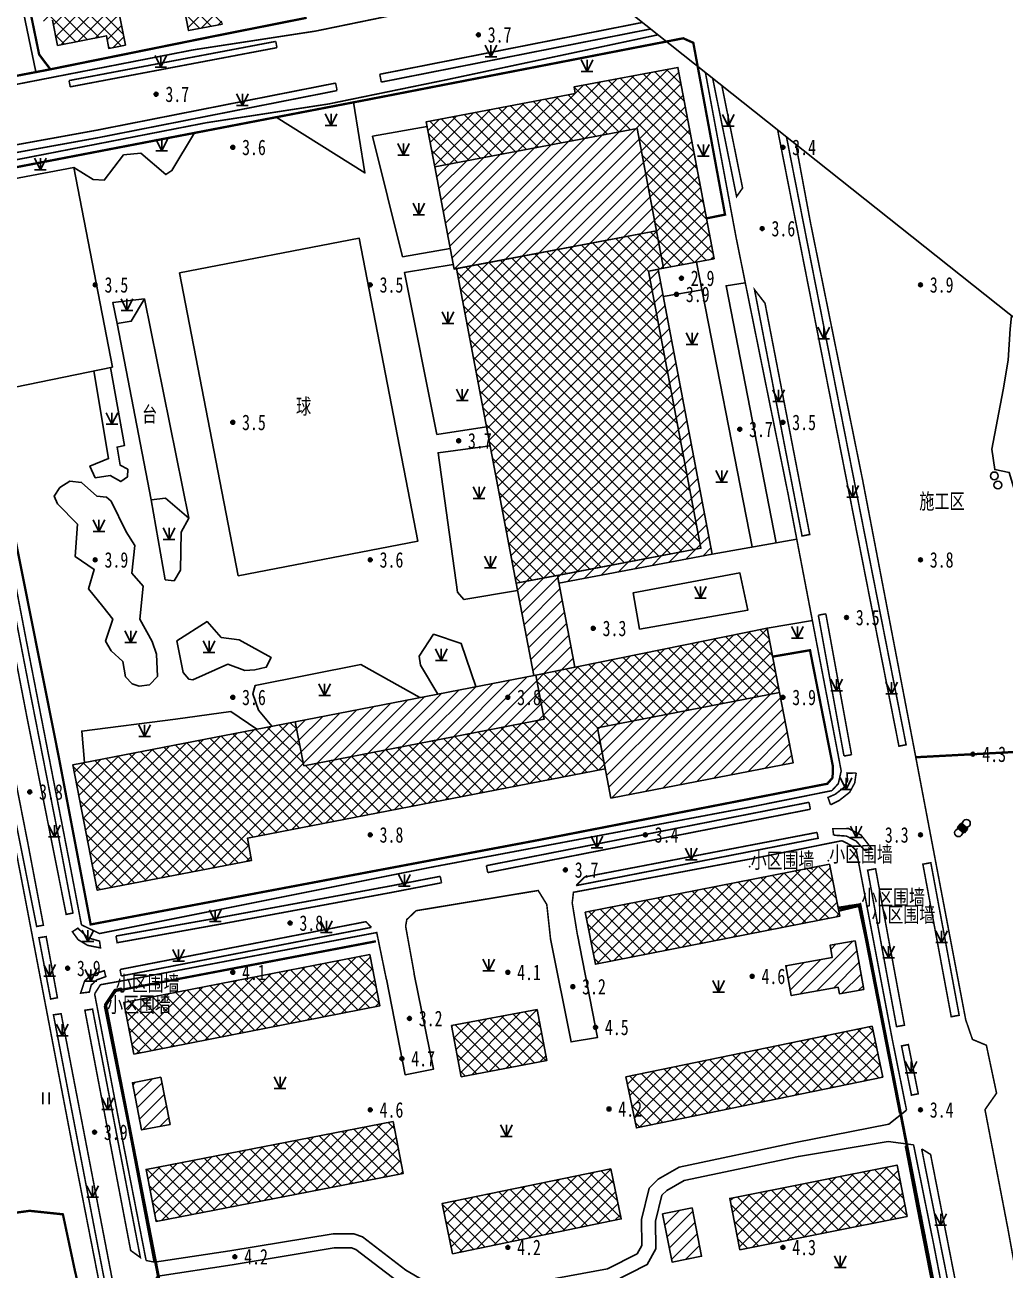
# Model space of a CAD drawing. Header units: metres. Extents: x 494039 to 619385, y 3351420 to 3402703.
# Drawn here: x 581437 to 581689.5, y 3397356.6 to 3397677.4 of the extents above; entities that cross this region are included whole.
import ezdxf
from ezdxf.enums import TextEntityAlignment as Align

# ---------------------------------------------------------------- set-up
doc = ezdxf.new("R2010")
doc.units = ezdxf.units.M
for name, pattern in [('2430', [0]), ('2460', [0]), ('4430', [0]), ('4440', [0]), ('8521', [0]), ('8522', [0]), ('9610', [0])]:
    doc.linetypes.add(name, pattern=pattern)
for name, color, linetype in [('220200', 130, 'Continuous'), ('310300', 8, 'Continuous'), ('310500', 8, 'Continuous'), ('340401', 8, 'Continuous'), ('380201', 8, '2430'), ('380203', 8, 'Continuous'), ('420500', 8, 'Continuous'), ('430600', 8, '4440'), ('440300', 8, '4430'), ('510301', 8, 'Continuous'), ('510402', 8, 'Continuous'), ('720100', 8, 'Continuous'), ('760201', 8, '8521'), ('760202', 8, '8522'), ('810100', 8, '9610'), ('810600', 8, 'Continuous'), ('820200', 8, 'Continuous'), ('JMD', 8, 'Continuous'), ('备注', 8, 'Continuous'), ('范围线', 8, 'Continuous')]:
    doc.layers.add(name, color=color, linetype=linetype)
doc.styles.add('HZ', font='simsun.ttc', dxfattribs={"width": 0.8})
pattern_1 = [(45, (0, 0), (-1.767766953, 1.767766953), []), (135, (0, 0), (-1.767766953, -1.767766953), [])]
pattern_2 = [(45, (0, 0), (-1.767766953, 1.767766953), [])]

# ---------------------------------------------------------------- blocks, each defined once
blk = doc.blocks.new('gc002')
at = {"linetype": 'Continuous'}
blk.add_hatch(color=256, dxfattribs=at).paths.add_polyline_path([(0.5, 0.5), (-0.5, 0.5), (-0.5, -0.5), (0.5, -0.5)])
blk.add_lwpolyline([(-0.5, -0.5), (0.5, -0.5), (0.5, 0.5), (-0.5, 0.5), (-0.5, -0.5)])
blk = doc.blocks.new('0612-线路地形')
at = {"layer": 'JMD', "color": 8, "linetype": 'Continuous', "elevation": 4.56, "flags": 128}
for points in [[(581461.77, 3397429.25), (581460.19, 3397428.9), (581457.61, 3397425.08), (581457.95, 3397423.4), (581490.07, 3397257.85), (581490.4, 3397256.26), (581494.11, 3397253.87), (581495.77, 3397254.1), (581678.67, 3397289.6), (581680.42, 3397289.96), (581682.82, 3397293.64), (581682.46, 3397295.35), (581652.2, 3397451.03), (581646.71, 3397450.12)], [(581461.83, 3397428.96), (581460.37, 3397428.64), (581457.93, 3397425.02), (581458.24, 3397423.45), (581490.37, 3397257.9), (581490.67, 3397256.44), (581494.18, 3397254.18), (581495.72, 3397254.4), (581678.61, 3397289.9), (581680.24, 3397290.23), (581682.5, 3397293.7), (581682.17, 3397295.29), (581651.96, 3397450.69), (581646.76, 3397449.83)]]:
    blk.add_lwpolyline(points, dxfattribs=at)
at = {"layer": '备注', "color": 8, "linetype": 'Continuous'}
for p in [(581643.93, 3397462.15, 5.62), (581623.72, 3397460.54, 5.29), (581646.71, 3397450.12, 5.87), (581652.2, 3397451.03, 4.68), (581460.19, 3397428.9, 4.51), (581461.77, 3397429.25, 4.56), (581457.61, 3397425.08, 4.58), (581457.95, 3397423.4, 4.64)]:
    blk.add_point(p, dxfattribs=at)
at = {"layer": 'JMD', "color": 8, "linetype": 'Continuous'}
for p, xscale, yscale, rotation in [((581649.39, 3397450.44), 0.25, 0.25, 189.4386098733086), ((581652.48, 3397448.92), 0.2499999999999999, 0.2499999999999999, 101.0003097649284), ((581653.44, 3397444.01), 0.2499999999999999, 0.2499999999999999, 101.0003097649284), ((581654.39, 3397439.1), 0.2499999999999999, 0.2499999999999999, 101.0003097649284), ((581655.35, 3397434.19), 0.2499999999999999, 0.2499999999999999, 101.0003097649284), ((581656.3, 3397429.29), 0.2499999999999999, 0.2499999999999999, 101.0003097649284), ((581458.4, 3397426.03), 0.25, 0.25, 236.058395003568), ((581657.25, 3397424.38), 0.2499999999999999, 0.2499999999999999, 101.0003097649284), ((581458.46, 3397421.4), 0.2499999999999999, 0.2499999999999999, 280.9817700917174), ((581658.21, 3397419.47), 0.2499999999999999, 0.2499999999999999, 101.0003097649284), ((581459.41, 3397416.49), 0.2499999999999999, 0.2499999999999999, 280.9817700917174), ((581659.16, 3397414.56), 0.2499999999999999, 0.2499999999999999, 101.0003097649284), ((581460.37, 3397411.59), 0.2499999999999999, 0.2499999999999999, 280.9817700917174), ((581660.12, 3397409.65), 0.2499999999999999, 0.2499999999999999, 101.0003097649284), ((581461.32, 3397406.68), 0.2499999999999999, 0.2499999999999999, 280.9817700917174), ((581661.07, 3397404.75), 0.2499999999999999, 0.2499999999999999, 101.0003097649284), ((581462.27, 3397401.77), 0.2499999999999999, 0.2499999999999999, 280.9817700917174), ((581662.02, 3397399.84), 0.2499999999999999, 0.2499999999999999, 101.0003097649284), ((581463.22, 3397396.86), 0.2499999999999999, 0.2499999999999999, 280.9817700917174), ((581662.98, 3397394.93), 0.2499999999999999, 0.2499999999999999, 101.0003097649284), ((581464.18, 3397391.95), 0.2499999999999999, 0.2499999999999999, 280.9817700917174), ((581663.93, 3397390.02), 0.2499999999999999, 0.2499999999999999, 101.0003097649284), ((581465.13, 3397387.04), 0.2499999999999999, 0.2499999999999999, 280.9817700917174), ((581664.89, 3397385.11), 0.2499999999999999, 0.2499999999999999, 101.0003097649284), ((581466.08, 3397382.14), 0.2499999999999999, 0.2499999999999999, 280.9817700917174), ((581665.84, 3397380.2), 0.2499999999999999, 0.2499999999999999, 101.0003097649284), ((581467.03, 3397377.23), 0.2499999999999999, 0.2499999999999999, 280.9817700917174), ((581666.8, 3397375.3), 0.2499999999999999, 0.2499999999999999, 101.0003097649284), ((581467.99, 3397372.32), 0.2499999999999999, 0.2499999999999999, 280.9817700917174), ((581667.75, 3397370.39), 0.2499999999999999, 0.2499999999999999, 101.0003097649284), ((581468.94, 3397367.41), 0.2499999999999999, 0.2499999999999999, 280.9817700917174), ((581469.89, 3397362.5), 0.2499999999999999, 0.2499999999999999, 280.9817700917174), ((581668.7, 3397365.48), 0.2499999999999999, 0.2499999999999999, 101.0003097649284), ((581669.66, 3397360.57), 0.2499999999999999, 0.2499999999999999, 101.0003097649284), ((581470.84, 3397357.59), 0.2499999999999999, 0.2499999999999999, 280.9817700917174)]:
    blk.add_blockref('gc002', p, dxfattribs=dict(at, xscale=xscale, yscale=yscale, rotation=rotation))
at = {"layer": '备注', "color": 8, "linetype": 'Continuous', "style": 'HZ', "width": 0.75}
for p in [(581644.18, 3397461.78, 5.62), (581623.97, 3397460.16, 5.29), (581652.45, 3397450.66, 4.68), (581655.09, 3397446.23, 5.87), (581460.44, 3397428.53, 4.51), (581458.2, 3397423.02, 4.64)]:
    blk.add_text('小区围墙', height=4, dxfattribs=at).set_placement(p)
blk = doc.blocks.new('gc170')
at = {"linetype": 'Continuous'}
blk.add_circle((0, 0), 0.5, dxfattribs=at)
blk = doc.blocks.new('p_point')
for radius in [0.25, 0.2, 0.15, 0.1, 0.05]:
    blk.add_circle((0, 0), radius)
blk.add_point((0, 0))
blk = doc.blocks.new('ve')
at = {"color": 0, "linetype": 'Continuous'}
for p, q in [((-0.4, 1.5), (-0.4, 0)), ((0.4, 0), (0.4, 1.5))]:
    blk.add_line(p, q, dxfattribs=at)
blk = doc.blocks.new('gc124')
for p, q in [((-0.75, 1.5), (0, 0)), ((-0.75, 0), (0.75, 0)), ((0, 0), (0, 1.5)), ((0, 0), (0.75, 1.5))]:
    blk.add_line(p, q)
blk = doc.blocks.new('1-3&1-4')
at = {"layer": '310300', "linetype": 'Continuous'}
h = blk.add_hatch(dxfattribs=at)
h.set_pattern_fill('ANSI31', color=8, scale=20, style=0)
h.set_pattern_definition(pattern_2)
h.paths.add_polyline_path([(581594.6891, 3397650.7671), (581599.6783, 3397624.4154), (581547.5617, 3397614.548), (581542.5725, 3397640.8998)])
h = blk.add_hatch(dxfattribs=at)
h.set_pattern_fill('ANSI31', color=8, scale=20, style=0)
h.set_pattern_definition(pattern_2)
h.paths.add_polyline_path([(581611.115, 3397542.6072), (581597.5998, 3397613.9908), (581600.1033, 3397614.4648), (581613.9908, 3397541.1141), (581574.5322, 3397533.6434), (581574.1597, 3397535.6104)])
h = blk.add_hatch(dxfattribs=at)
h.set_pattern_fill('ANSI31', color=8, scale=20, style=0)
h.set_pattern_definition(pattern_2)
h.paths.add_polyline_path([(581563.5214, 3397533.5962), (581574.1597, 3397535.6104), (581578.6322, 3397511.9878), (581568.559, 3397509.9409), (581568.0584, 3397509.8438)])
h = blk.add_hatch(dxfattribs=at)
h.set_pattern_fill('ANSI31', color=8, scale=20, style=0)
h.set_pattern_definition(pattern_2)
h.paths.add_polyline_path([(581506.6425, 3397497.9215), (581508.8452, 3397486.5747), (581570.7617, 3397498.5942), (581568.559, 3397509.9409)])
h = blk.add_hatch(dxfattribs=at)
h.set_pattern_fill('ANSI31', color=8, scale=20, style=0)
h.set_pattern_definition(pattern_2)
h.paths.add_polyline_path([(581631.3848, 3397505.4258), (581584.4469, 3397496.314), (581587.9557, 3397478.2386), (581634.8937, 3397487.3504)])
h = blk.add_hatch(dxfattribs=at)
h.set_pattern_fill('ANSI31', color=8, scale=20, style=0)
h.set_pattern_definition(pattern_2)
h.paths.add_polyline_path([(581646.5063, 3397429.5174), (581646.8106, 3397427.8263), (581653.0639, 3397428.9514), (581650.814, 3397441.4558), (581644.3911, 3397440.3002), (581644.948, 3397437.2051), (581632.9883, 3397435.0532), (581634.3771, 3397427.335)])
h = blk.add_hatch(dxfattribs=at)
h.set_pattern_fill('ANSI31', color=8, scale=20, style=0)
h.set_pattern_definition(pattern_2)
h.paths.add_polyline_path([(581472.0345, 3397406.3349), (581474.3934, 3397394.173), (581467.0328, 3397392.7453), (581464.6739, 3397404.9072)])
h = blk.add_hatch(dxfattribs=at)
h.set_pattern_fill('ANSI31', color=8, scale=20, style=0)
h.set_pattern_definition(pattern_2)
h.paths.add_polyline_path([(581601.2189, 3397371.1273), (581603.685, 3397358.6822), (581611.3124, 3397360.1936), (581608.8463, 3397372.6387)])
at = {"layer": '310500', "linetype": 'Continuous'}
h = blk.add_hatch(dxfattribs=at)
h.set_pattern_fill('ANSI37', color=8, scale=20, style=0)
h.set_pattern_definition(pattern_1)
h.paths.add_polyline_path([(581437.9521, 3397683.031), (581440.8061, 3397683.5901), (581441.854, 3397678.2398), (581444.1235, 3397678.6843), (581445.4005, 3397672.1644), (581457.9777, 3397674.6279), (581458.612, 3397671.3895), (581462.9006, 3397672.2296), (581461.3895, 3397679.9444), (581477.7689, 3397683.1527), (581479.1773, 3397675.9621), (581487.883, 3397677.6673), (581486.3782, 3397685.3498), (581503.3715, 3397688.6783), (581504.8429, 3397681.1665), (581509.0482, 3397681.9902), (581506.9531, 3397692.6864), (581504.6156, 3397692.2286), (581504.0446, 3397695.144), (581508.1663, 3397695.9514), (581506.0414, 3397706.7998), (581503.651, 3397706.3316), (581503.002, 3397709.645), (581496.3689, 3397708.3457), (581495.1314, 3397714.6634), (581504.0197, 3397716.4044), (581502.6801, 3397723.2432), (581492.2819, 3397721.2065), (581493.0664, 3397717.2013), (581487.7914, 3397716.168), (581487.4986, 3397717.6631), (581477.4264, 3397715.6902), (581478.207, 3397711.7051), (581467.4972, 3397709.6073), (581467.9617, 3397707.2358), (581464.0831, 3397706.4761), (581463.622, 3397708.8299), (581452.7828, 3397706.7068), (581453.976, 3397700.6151), (581462.8488, 3397702.353), (581464.4328, 3397694.2662), (581472.8886, 3397695.9225), (581471.3603, 3397703.7252), (581479.5881, 3397705.3368), (581478.9686, 3397708.4997), (581487.6133, 3397710.193), (581489.0236, 3397702.9927), (581492.9398, 3397703.7598), (581493.6214, 3397700.2801), (581501.2486, 3397701.7741), (581502.5799, 3397694.9776), (581458.8614, 3397686.4143), (581459.4995, 3397683.1565), (581452.1597, 3397681.7188), (581451.4162, 3397685.5148), (581442.877, 3397683.8422), (581441.4419, 3397691.1687), (581449.9055, 3397692.8265), (581448.5908, 3397699.5387), (581440.2641, 3397697.9077), (581439.0729, 3397703.9891), (581447.362, 3397705.6127), (581446.0615, 3397712.252), (581447.4488, 3397712.5238), (581446.0722, 3397719.5516), (581462.7427, 3397722.8169), (581464.0808, 3397715.9856), (581468.3997, 3397716.8316), (581468.0912, 3397718.4068), (581472.6456, 3397719.2989), (581471.2158, 3397726.5987), (581479.6107, 3397728.2431), (581478.9049, 3397731.8464), (581486.6693, 3397733.3672), (581488.1012, 3397726.0571), (581496.5187, 3397727.7059), (581495.2051, 3397734.4122), (581503.9339, 3397736.122), (581502.4406, 3397743.7457), (581492.3157, 3397741.7625), (581492.8672, 3397738.9469), (581488.3588, 3397738.0638), (581487.8934, 3397740.4399), (581476.7814, 3397738.2634), (581477.3996, 3397735.1073), (581466.8413, 3397733.0392), (581467.2747, 3397730.8264), (581442.2109, 3397725.917), (581442.6638, 3397723.605), (581438.8761, 3397722.8631), (581438.3957, 3397725.3153), (581427.6319, 3397723.2069), (581429.014, 3397716.1512), (581437.1815, 3397717.751), (581438.3981, 3397711.5396), (581435.0278, 3397710.8795), (581435.6548, 3397707.6782), (581433.2178, 3397707.2009), (581437.9521, 3397683.0311)])
h = blk.add_hatch(dxfattribs=at)
h.set_pattern_fill('ANSI37', color=8, scale=20, style=0)
h.set_pattern_definition(pattern_1)
h.paths.add_polyline_path([(581578.7618, 3397659.7518), (581578.4413, 3397661.4446), (581605.178, 3397666.5067), (581614.5146, 3397617.1933), (581601.5117, 3397614.7315), (581594.6891, 3397650.7671), (581542.5725, 3397640.8998), (581540.3791, 3397652.4847)])
h = blk.add_hatch(dxfattribs=at)
h.set_pattern_fill('ANSI37', color=8, scale=20, style=0)
h.set_pattern_definition(pattern_1)
h.paths.add_polyline_path([(581599.6783, 3397624.4154), (581548.1728, 3397614.6637), (581563.5214, 3397533.5962), (581611.115, 3397542.6072), (581597.5998, 3397613.9908), (581601.5117, 3397614.7315)])
h = blk.add_hatch(dxfattribs=at)
h.set_pattern_fill('ANSI37', color=8, scale=20, style=0)
h.set_pattern_definition(pattern_1)
h.paths.add_polyline_path([(581506.6425, 3397497.9215), (581508.8452, 3397486.5747), (581570.7617, 3397498.5942), (581568.559, 3397509.9409), (581628.1575, 3397522.051), (581631.3848, 3397505.4258), (581584.4469, 3397496.314), (581586.4894, 3397485.7924), (581494.2991, 3397467.896), (581495.4057, 3397462.1956), (581455.6171, 3397454.4717), (581449.3418, 3397486.798)])
h = blk.add_hatch(dxfattribs=at)
h.set_pattern_fill('ANSI37', color=8, scale=20, style=0)
h.set_pattern_definition(pattern_1)
h.paths.add_polyline_path([(581644.2611, 3397461.1726), (581646.8899, 3397447.798), (581583.9674, 3397435.4307), (581581.3386, 3397448.8053)])
h = blk.add_hatch(dxfattribs=at)
h.set_pattern_fill('ANSI37', color=8, scale=20, style=0)
h.set_pattern_definition(pattern_1)
h.paths.add_polyline_path([(581525.8153, 3397437.9785), (581528.4145, 3397424.6749), (581465.0888, 3397412.3026), (581462.4896, 3397425.6062)])
h = blk.add_hatch(dxfattribs=at)
h.set_pattern_fill('ANSI37', color=8, scale=20, style=0)
h.set_pattern_definition(pattern_1)
h.paths.add_polyline_path([(581568.9483, 3397423.7875), (581571.4287, 3397410.5904), (581549.3778, 3397406.4459), (581546.8974, 3397419.643)])
h = blk.add_hatch(dxfattribs=at)
h.set_pattern_fill('ANSI37', color=8, scale=20, style=0)
h.set_pattern_definition(pattern_1)
h.paths.add_polyline_path([(581655.2489, 3397419.4851), (581657.9582, 3397406.348), (581594.5247, 3397393.2656), (581591.8154, 3397406.4027)])
h = blk.add_hatch(dxfattribs=at)
h.set_pattern_fill('ANSI37', color=8, scale=20, style=0)
h.set_pattern_definition(pattern_1)
h.paths.add_polyline_path([(581531.8421, 3397394.8957), (581534.435, 3397381.5182), (581470.7931, 3397369.1827), (581468.2002, 3397382.5602)])
h = blk.add_hatch(dxfattribs=at)
h.set_pattern_fill('ANSI37', color=8, scale=20, style=0)
h.set_pattern_definition(pattern_1)
h.paths.add_polyline_path([(581587.9242, 3397382.7263), (581590.593, 3397369.8154), (581547.1426, 3397360.8337), (581544.4737, 3397373.7446)])
h = blk.add_hatch(dxfattribs=at)
h.set_pattern_fill('ANSI37', color=8, scale=20, style=0)
h.set_pattern_definition(pattern_1)
h.paths.add_polyline_path([(581664.2642, 3397370.4527), (581661.6295, 3397383.6682), (581618.543, 3397375.0786), (581621.1776, 3397361.863)])
at = {"layer": '220200', "color": 141, "linetype": 'Continuous', "const_width": 0.6, "flags": 128}
blk.add_lwpolyline([(581470.3613, 3397253.7451), (581468.4893, 3397271.2953), (581457.1645, 3397325.1824), (581449.8629, 3397356.5563), (581446.7888, 3397370.9965), (581438.2403, 3397371.8976), (581419.8602, 3397369.4274), (581420.9501, 3397359.7984), (581427.4617, 3397336.7935), (581427.1727, 3397334.8954), (581426.5477, 3397334.2491), (581418.3399, 3397332.6993), (581391.9043, 3397327.2053), (581361.5108, 3397320.6636), (581327.2278, 3397313.3743), (581266.6026, 3397300.1755)], dxfattribs=at)
at = {"layer": '310300', "color": 8, "linetype": 'Continuous', "flags": 128}
for points, elevation in [([(581594.6891, 3397650.7671), (581599.6783, 3397624.4154), (581547.5617, 3397614.548), (581542.5725, 3397640.8998)], 8.8322), ([(581611.115, 3397542.6072), (581597.5998, 3397613.9908), (581600.1033, 3397614.4648), (581613.9908, 3397541.1141), (581574.5322, 3397533.6434), (581574.1597, 3397535.6104)], 8.6279), ([(581506.6425, 3397497.9215), (581508.8452, 3397486.5747), (581570.7617, 3397498.5942), (581568.559, 3397509.9409)], 9.8059), ([(581631.3848, 3397505.4258), (581584.4469, 3397496.314), (581587.9557, 3397478.2386), (581634.8937, 3397487.3504)], 9.8355), ([(581601.2189, 3397371.1273), (581603.685, 3397358.6822), (581611.3124, 3397360.1936), (581608.8463, 3397372.6387)], 9.8971)]:
    blk.add_lwpolyline(points, close=True, dxfattribs=dict(at, elevation=elevation))
for points in [[(581563.5214, 3397533.5962), (581574.1597, 3397535.6104), (581578.6322, 3397511.9878), (581568.559, 3397509.9409), (581568.0584, 3397509.8438)], [(581646.5063, 3397429.5174), (581646.8106, 3397427.8263), (581653.0639, 3397428.9514), (581650.814, 3397441.4558), (581644.3911, 3397440.3002), (581644.948, 3397437.2051), (581632.9883, 3397435.0532), (581634.3771, 3397427.335)], [(581472.0345, 3397406.3349), (581474.3934, 3397394.173), (581467.0328, 3397392.7453), (581464.6739, 3397404.9072)]]:
    blk.add_lwpolyline(points, close=True, dxfattribs=at)
at = {"layer": '310500', "color": 8, "linetype": 'Continuous', "elevation": 12.668, "flags": 128}
for points in [[(581444.1235, 3397678.6843), (581445.4005, 3397672.1644), (581457.9777, 3397674.6279), (581458.612, 3397671.3895), (581462.9006, 3397672.2296), (581461.3895, 3397679.9444)], [(581477.7689, 3397683.1527), (581479.1773, 3397675.9621), (581487.883, 3397677.6673)]]:
    blk.add_lwpolyline(points, dxfattribs=at)
at = {"layer": '310500', "color": 8, "linetype": 'Continuous', "flags": 128}
for points in [[(581578.7618, 3397659.7518), (581578.4413, 3397661.4446), (581605.178, 3397666.5067), (581614.5146, 3397617.1933), (581601.5117, 3397614.7315), (581594.6891, 3397650.7671), (581542.5725, 3397640.8998), (581540.3791, 3397652.4847)], [(581599.6783, 3397624.4154), (581548.1728, 3397614.6637), (581563.5214, 3397533.5962), (581611.115, 3397542.6072), (581597.5998, 3397613.9908), (581601.5117, 3397614.7315)], [(581506.6425, 3397497.9215), (581508.8452, 3397486.5747), (581570.7617, 3397498.5942), (581568.559, 3397509.9409), (581628.1575, 3397522.051), (581631.3848, 3397505.4258), (581584.4469, 3397496.314), (581586.4894, 3397485.7924), (581494.2991, 3397467.896), (581495.4057, 3397462.1956), (581455.6171, 3397454.4717), (581449.3418, 3397486.798)], [(581644.2611, 3397461.1726), (581646.8899, 3397447.798), (581583.9674, 3397435.4307), (581581.3386, 3397448.8053)], [(581525.8153, 3397437.9785), (581528.4145, 3397424.6749), (581465.0888, 3397412.3026), (581462.4896, 3397425.6062)], [(581568.9483, 3397423.7875), (581571.4287, 3397410.5904), (581549.3778, 3397406.4459), (581546.8974, 3397419.643)], [(581655.2489, 3397419.4851), (581657.9582, 3397406.348), (581594.5247, 3397393.2656), (581591.8154, 3397406.4027)], [(581531.8421, 3397394.8957), (581534.435, 3397381.5182), (581470.7931, 3397369.1827), (581468.2002, 3397382.5602)], [(581587.9242, 3397382.7263), (581590.593, 3397369.8154), (581547.1426, 3397360.8337), (581544.4737, 3397373.7446)]]:
    blk.add_lwpolyline(points, close=True, dxfattribs=at)
at = {"layer": '310500', "color": 8, "linetype": 'Continuous', "elevation": 18.4325, "flags": 128}
blk.add_lwpolyline([(581664.2642, 3397370.4527), (581661.6295, 3397383.6682), (581618.543, 3397375.0786), (581621.1776, 3397361.863)], close=True, dxfattribs=at)
at = {"layer": '340401', "color": 8, "linetype": 'Continuous', "elevation": 4.438, "flags": 128}
blk.add_lwpolyline([(581476.8612, 3397613.5313), (581491.95, 3397535.5106), (581538.2102, 3397544.4571), (581523.1214, 3397622.4778)], close=True, dxfattribs=at)
at = {"layer": '340401', "color": 8, "linetype": 'Continuous', "flags": 128}
blk.add_lwpolyline([(581467.8312, 3397606.826), (581479.2614, 3397550.3193), (581473.1769, 3397555.5411), (581469.4814, 3397555.0738), (581460.7408, 3397600.4697), (581464.3927, 3397601.0853)], close=True, dxfattribs=at)
at = {"layer": '380201', "color": 8, "linetype": '2430', "const_width": 0.6, "flags": 128}
for points in [[(581437.9521, 3397683.031), (581440.6645, 3397669.8247), (581443.5579, 3397665.9941), (581485.1455, 3397674.4179), (581509.5808, 3397679.271)], [(581372.6384, 3397652.4196), (581443.5579, 3397665.9941)], [(581525.216, 3397658.1793), (581420.5872, 3397638.05), (581418.3212, 3397637.0241), (581417.4177, 3397635.8131), (581416.8399, 3397634.7686), (581419.8735, 3397619.4901), (581431.8058, 3397558.6618), (581445.6855, 3397489.0252), (581453.9397, 3397445.675), (581569.5862, 3397467.4817), (581643.6903, 3397481.9307), (581645.0338, 3397483.493), (581645.122, 3397486.3926), (581639.2161, 3397516.335), (581629.5886, 3397514.6789)], [(581662.3837, 3397397.0459), (581653.57, 3397442.1594), (581651.8107, 3397450.4555), (581646.6124, 3397449.2096)], [(581527.4252, 3397441.3457), (581460.406, 3397428.5616), (581457.5942, 3397424.4966), (581463.5693, 3397394.7376), (581470.3861, 3397358.6414)], [(581596.4572, 3397273.5442), (581654.6316, 3397285.0288), (581680.0781, 3397289.5333), (581682.63, 3397293.7216), (581674.5421, 3397333.6858), (581666.9332, 3397372.5597), (581663.8715, 3397388.6148)]]:
    blk.add_lwpolyline(points, dxfattribs=at)
at = {"layer": '380201', "color": 8, "linetype": '2430', "const_width": 0.6, "elevation": 5.7818, "flags": 128}
blk.add_lwpolyline([(581612.5452, 3397627.5954), (581617.3341, 3397628.5603), (581609.1645, 3397672.8324), (581606.5664, 3397673.9939), (581525.216, 3397658.1793)], dxfattribs=at)
at = {"layer": '380203', "color": 8, "linetype": '2460', "elevation": 6.0584, "flags": 128}
blk.add_lwpolyline([(581428.1467, 3397582.8359), (581459.5204, 3397589.2799), (581449.6041, 3397640.6923), (581418.1796, 3397634.7475)], close=True, dxfattribs=at)
at = {"layer": '420500', "color": 8, "linetype": 'Continuous', "const_width": 0.4, "flags": 128}
for points in [[(581209.1173, 3397618.76), (581247.0884, 3397625.478), (581292.5306, 3397634.2507), (581353.1145, 3397645.2649), (581401.394, 3397655.6032), (581480.4522, 3397671.0238), (581511.8655, 3397675.8469), (581541.419, 3397681.9202), (581580.768, 3397690.2817)], [(581600.1024, 3397674.8975), (581545.3196, 3397663.2564), (581515.2335, 3397657.0736), (581483.7214, 3397652.2354), (581418.2512, 3397639.4738), (581415.4426, 3397637.4867), (581414.4557, 3397635.5784)], [(581501.6174, 3397673.1887), (581448.3701, 3397663.0994)], [(581448.6755, 3397661.4872), (581501.9229, 3397671.5765)], [(581612.271, 3397665.215), (581620.1851, 3397622.658), (581633.6189, 3397556.3502), (581647.2528, 3397485.2308)], [(581517.0333, 3397662.45), (581455.3924, 3397650.2919), (581420.4267, 3397643.9467)], [(581420.7777, 3397642.0128), (581455.758, 3397648.3608), (581517.4137, 3397660.5217)], [(581709.8127, 3397260.6609), (581701.4389, 3397305.1662), (581690.2401, 3397367.0056), (581684.2908, 3397397.9659), (581687.2674, 3397402.2074), (581684.6454, 3397414.5586), (581681.0644, 3397416.0536), (581679.33, 3397421.108), (581666.2088, 3397490.0947), (581652.7813, 3397560.1283), (581639.3583, 3397626.3827), (581635.587, 3397646.6627)], [(581225.9295, 3397602.3709), (581253.5667, 3397607.6243), (581282.3088, 3397612.997), (581397.5614, 3397635.3254), (581400.7993, 3397633.535), (581401.9296, 3397632.1281), (581412.0899, 3397581.9481), (581424.5992, 3397516.5335), (581435.9802, 3397458.0552), (581449.3502, 3397388.0738), (581464.1644, 3397312.3085), (581475.7069, 3397252.9064)], [(581451.5592, 3397445.5823), (581448.7074, 3397460.5095), (581437.3261, 3397518.9888), (581424.8077, 3397584.4515), (581414.4557, 3397635.5784)], [(581651.1145, 3397484.7079), (581648.7401, 3397484.6494), (581648.9076, 3397482.7269), (581647.9486, 3397480.9727), (581645.7387, 3397479.2351), (581643.8472, 3397478.3985), (581644.5094, 3397476.5063)], [(581644.5094, 3397476.5063), (581646.7561, 3397477.6308), (581649.4213, 3397479.7263), (581650.7272, 3397482.1153), (581651.1145, 3397484.7079)], [(581644.8495, 3397480.1477), (581646.5128, 3397481.9676), (581647.2528, 3397485.2308)], [(581644.8495, 3397480.1477), (581623.9998, 3397475.9507), (581541.6033, 3397460.4138), (581456.2238, 3397443.3371), (581451.5592, 3397445.5823)], [(581638.9637, 3397477.1476), (581555.8637, 3397460.827)], [(581556.2149, 3397459.0386), (581639.315, 3397475.3592)], [(581579.3066, 3397443.0092), (581577.9719, 3397451.2348), (581578.2915, 3397453.9657), (581626.5137, 3397463.0422), (581647.4447, 3397467.2555)], [(581651.1591, 3397464.6927), (581660.4035, 3397416.0884), (581664.0827, 3397397.8717)], [(581543.9847, 3397458.0786), (581530.9953, 3397455.5607), (581487.6993, 3397447.544), (581460.4725, 3397442.6983)], [(581460.4725, 3397442.6983), (581460.7613, 3397440.9793), (581488.0016, 3397445.8789), (581531.3104, 3397453.898), (581544.3067, 3397456.4173)], [(581537.2968, 3397432.8918), (581535.0625, 3397445.2378), (581535.3683, 3397446.9408), (581537.7658, 3397449.2208), (581569.203, 3397454.4238), (581571.4227, 3397450.8136), (581572.3835, 3397441.9693)], [(581526.2318, 3397444.9184), (581524.8393, 3397446.3939), (581461.4977, 3397434.0771)], [(581454.9556, 3397427.8053), (581456.459, 3397430.1517), (581466.2059, 3397431.8992), (581527.6232, 3397443.594), (581530.1015, 3397431.5406)], [(581461.8249, 3397432.3944), (581526.2318, 3397444.9184)], [(581468.2265, 3397359.0793), (581462.0764, 3397390.5336), (581454.9556, 3397427.8053)], [(581665.8895, 3397388.9257), (581671.0403, 3397363.4225), (581685.0383, 3397291.0847), (581683.5363, 3397288.6975)], [(581667.9803, 3397387.853), (581685.7939, 3397297.6872)], [(581687.5947, 3397298.0411), (581670.2744, 3397386.4216), (581667.9803, 3397387.853)]]:
    blk.add_lwpolyline(points, dxfattribs=at)
for points, elevation in [([(581596.0985, 3397678.0834), (581528.4045, 3397664.7211)], 3.8155), ([(581528.8031, 3397662.7021), (581598.2108, 3397676.4026)], 3.8155), ([(581501.6174, 3397673.1887), (581501.9229, 3397671.5765)], 3.8244), ([(581528.8031, 3397662.7021), (581528.4045, 3397664.7211)], 3.8244), ([(581448.6755, 3397661.4872), (581448.3701, 3397663.0994)], 3.8244), ([(581517.0333, 3397662.45), (581517.4137, 3397660.5217)], 3.8244), ([(581616.5054, 3397661.8458), (581621.8526, 3397635.3974), (581620.3074, 3397633.2178), (581614.1388, 3397663.7288)], 3.8888), ([(581630.8815, 3397650.4068), (581662.1229, 3397491.6166), (581663.9733, 3397491.9807), (581633.1602, 3397648.5936)], 3.8888), ([(581643.3008, 3397525.7106), (581641.3611, 3397525.3571)], 3.845), ([(581641.3611, 3397525.3571), (581647.9748, 3397489.0623)], 3.845), ([(581649.9144, 3397489.4157), (581643.3008, 3397525.7106)], 3.845), ([(581647.9748, 3397489.0623), (581649.9144, 3397489.4157)], 3.845), ([(581639.315, 3397475.3592), (581638.9637, 3397477.1476)], 3.8207), ([(581578.9935, 3397455.6935), (581581.1457, 3397457.897), (581641.0398, 3397469.396)], 3.8207), ([(581641.0398, 3397469.396), (581641.3153, 3397467.8888), (581578.9935, 3397455.6935)], 3.8207), ([(581653.3764, 3397464.6885), (581655.0089, 3397465.3332), (581652.3673, 3397468.7113), (581649.1972, 3397470.3773), (581645.0966, 3397470.3483), (581645.2905, 3397468.687)], 3.8932), ([(581645.2905, 3397468.687), (581648.6443, 3397468.4424), (581651.1459, 3397467.1278), (581653.3764, 3397464.6885)], 3.8932), ([(581647.4447, 3397467.2555), (581649.7829, 3397466.0672), (581651.1591, 3397464.6927)], 4.0192), ([(581555.8637, 3397460.827), (581556.2149, 3397459.0386)], 3.8207), ([(581544.3067, 3397456.4173), (581543.9847, 3397458.0786)], 3.8207), ([(581461.8249, 3397432.3944), (581461.4977, 3397434.0771)], 3.8504)]:
    blk.add_lwpolyline(points, dxfattribs=dict(at, elevation=elevation))
for points in [[(581440.0256, 3397445.1468), (581429.79, 3397496.6262), (581418.2457, 3397556.5647), (581404.0819, 3397629.5695), (581405.768, 3397629.7943), (581411.634, 3397600.984), (581430.5044, 3397503.5642), (581437.7509, 3397466.6623), (581441.7703, 3397445.4925)], [(581447.6308, 3397448.2739), (581437.3952, 3397499.7533), (581425.8509, 3397559.6919), (581412.0101, 3397631.0341), (581413.6907, 3397631.3622), (581419.2392, 3397604.1112), (581438.1096, 3397506.6914), (581445.3561, 3397469.7895), (581449.3755, 3397448.6196)], [(581639.1456, 3397546.1434), (581627.6279, 3397605.7468), (581624.931, 3397609.2192), (581637.1701, 3397545.7616)], [(581668.2923, 3397461.2046), (581675.5974, 3397421.9036), (581677.6411, 3397422.2834), (581670.3359, 3397461.5845)], [(581443.6321, 3397426.4673), (581440.6043, 3397442.2551), (581442.4715, 3397442.5544), (581445.3734, 3397426.8)], [(581457.8417, 3397432.2503), (581455.4994, 3397431.3856), (581454.078, 3397430.0431), (581453.5909, 3397428.252), (581451.3501, 3397427.9841), (581452.3732, 3397431.0988), (581453.9624, 3397432.5965), (581457.4383, 3397433.7698)], [(581466.733, 3397359.8817), (581454.4224, 3397423.8587), (581452.4493, 3397423.5734), (581464.2439, 3397361.6825)], [(581478.6346, 3397254.7033), (581446.3301, 3397422.6752), (581444.357, 3397422.39), (581455.9168, 3397362.0919), (581471.9374, 3397279.8622), (581476.8265, 3397254.4269)]]:
    blk.add_lwpolyline(points, close=True, dxfattribs=at)
for points, elevation in [([(581663.5529, 3397419.7321), (581656.112, 3397460.0264), (581654.0626, 3397459.648), (581661.5035, 3397419.3537)], 3.8963), ([(581450.6256, 3397444.722), (581449.2203, 3397443.7963), (581450.7273, 3397441.7384), (581453.1473, 3397440.2916), (581456.4711, 3397439.644), (581456.2274, 3397441.3728), (581453.2258, 3397442.254)], 3.8281), ([(581664.5479, 3397414.7386), (581667.1004, 3397402.0593), (581665.3475, 3397401.7064), (581662.795, 3397414.3857)], 3.8963)]:
    blk.add_lwpolyline(points, close=True, dxfattribs=dict(at, elevation=elevation))
at = {"layer": '430600', "color": 8, "linetype": '4440', "elevation": 4.5538, "flags": 128}
blk.add_lwpolyline([(581439.813, 3397665.3204), (581434.8416, 3397689.3874), (581430.9926, 3397700.1837), (581425.4398, 3397710.5467), (581422.3228, 3397721.0003), (581423.7268, 3397725.6874)], dxfattribs=at)
at = {"layer": '430600', "color": 8, "linetype": '4440', "flags": 128}
for points in [[(581624.3129, 3397542.9458), (581610.0249, 3397616.3433)], [(581622.5452, 3397611.0086), (581617.5857, 3397610.2292), (581630.4985, 3397544.0435)], [(581468.2265, 3397359.0793), (581470.3861, 3397358.6414), (581489.817, 3397361.6021), (581516.3819, 3397365.9593), (581521.7263, 3397365.9576), (581523.9419, 3397365.2251), (581535.1486, 3397356.5837), (581545.2069, 3397350.6901), (581548.3286, 3397350.2223), (581554.4125, 3397350.957), (581587.0244, 3397356.9508), (581594.6675, 3397360.7748), (581595.8622, 3397362.9852), (581595.8089, 3397369.6479), (581597.7993, 3397377.7658), (581600.0822, 3397380.0354), (581605.4949, 3397383.1867), (581635.498, 3397389.4748), (581659.5537, 3397394.1985), (581664.0827, 3397397.8717)], [(581665.8895, 3397388.9257), (581659.3881, 3397389.7949), (581636.2203, 3397385.916), (581606.8145, 3397379.7531), (581602.312, 3397377.1317), (581601.0832, 3397375.91), (581599.4437, 3397369.2235), (581599.5009, 3397362.0803), (581597.3172, 3397358.04), (581588.188, 3397353.4725), (581554.9589, 3397347.3653), (581548.2763, 3397346.5583), (581543.9758, 3397347.2026), (581533.1138, 3397353.5672), (581522.2145, 3397361.9716), (581521.141, 3397362.3264), (581516.6772, 3397362.3279), (581490.3844, 3397358.0153), (581471.2692, 3397355.1027), (581469.4388, 3397352.8796)]]:
    blk.add_lwpolyline(points, dxfattribs=at)
at = {"layer": '440300', "color": 8, "linetype": '4430', "const_width": 0.6, "flags": 128}
blk.add_lwpolyline([(581666.4638, 3397488.7541), (581701.2902, 3397490.6174)], dxfattribs=at)
at = {"layer": '510402', "color": 8, "linetype": 'Continuous'}
for p, q in [((581677.9464, 3397471.7297), (581677.1983, 3397470.8356)), ((581679.787, 3397470.1896), (581677.9464, 3397471.7297)), ((581677.1983, 3397470.8356), (581679.0389, 3397469.2955)), ((581679.0389, 3397469.2955), (581679.787, 3397470.1896))]:
    blk.add_line(p, q, dxfattribs=at)
at = {"layer": '510402', "color": 8, "linetype": 'Continuous', "const_width": 2.4, "flags": 128}
blk.add_lwpolyline([(581679.1344, 3397471.2796), (581677.8509, 3397469.7456)], dxfattribs=at)
at = {"layer": '760201', "color": 8, "linetype": '8521', "flags": 128}
blk.add_lwpolyline([(581691.1044, 3397602.488), (581690.7872, 3397599.1003), (581690.2715, 3397591.0645), (581689.0003, 3397583.4125), (581686.0335, 3397568.1167), (581686.7915, 3397562.857), (581690.523, 3397562.1424), (581693.2918, 3397553.0327), (581693.5624, 3397542.8914), (581694.1833, 3397525.058), (581696.8857, 3397511.9964), (581698.8588, 3397493.5137), (581701.4038, 3397493.157), (581701.356, 3397491.4961)], dxfattribs=at)
at = {"layer": '760202', "color": 8, "linetype": '8522', "flags": 128}
for points in [[(581601.4351, 3397607.4303), (581611.4464, 3397609.1745)], [(581530.1015, 3397431.5406), (581534.9206, 3397406.9566), (581542.2332, 3397408.3833), (581537.2968, 3397432.8918)]]:
    blk.add_lwpolyline(points, dxfattribs=at)
at = {"layer": '760202', "color": 8, "linetype": '8522', "elevation": 4.8845, "flags": 128}
blk.add_lwpolyline([(581572.3835, 3397441.9693), (581577.6695, 3397415.3952), (581584.5006, 3397416.585), (581579.3066, 3397443.0092)], dxfattribs=at)
at = {"layer": '810100', "color": 8, "linetype": '9610', "flags": 128}
for points, elevation in [([(581521.6739, 3397657.4979), (581524.5767, 3397639.3232), (581501.7364, 3397653.6621)], 3.9602), ([(581449.6041, 3397640.6923), (581454.5817, 3397637.6024), (581457.4169, 3397637.4595), (581462.4083, 3397643.9743), (581466.8686, 3397644.4123), (581473.3372, 3397638.8989), (581474.8544, 3397639.9097), (581480.6715, 3397649.6095)], 3.978), ([(581546.5572, 3397619.8532), (581534.2716, 3397617.6909), (581526.5513, 3397648.7376), (581540.6108, 3397651.261)], 3.9602), ([(581555.8894, 3397573.9065), (581543.1308, 3397571.9279), (581534.7594, 3397613.6236), (581547.337, 3397615.7348)], 3.9602), ([(581460.7408, 3397600.4697), (581459.6443, 3397605.8862), (581467.8312, 3397606.826)], 4.4232), ([(581454.7803, 3397588.3063), (581458.5577, 3397565.7205), (581453.7443, 3397563.7762), (581455.0819, 3397560.7632)], 3.978), ([(581455.0819, 3397560.7632), (581458.9186, 3397561.3186), (581461.7256, 3397559.7861), (581463.3903, 3397560.9827), (581463.5387, 3397562.94), (581461.5476, 3397564.0055), (581460.7472, 3397568.6493), (581462.6922, 3397569.0937), (581459.0879, 3397589.1911)], 3.978), ([(581563.8851, 3397531.6923), (581550.0786, 3397529.3813), (581548.4467, 3397531.3314), (581543.4042, 3397567.1975), (581556.8166, 3397569.0093)], 3.9602), ([(581613.9908, 3397541.1141), (581635.7982, 3397544.9839)], 4.3034), ([(581628.1575, 3397522.051), (581639.83, 3397523.9552)], 4.3034), ([(581543.3373, 3397505.0448), (581538.8879, 3397512.5253), (581538.5363, 3397514.8362), (581542.265, 3397520.4608), (581549.387, 3397518.0282), (581553.1863, 3397506.9567)], 3.9602), ([(581452.3876, 3397487.3893), (581451.6208, 3397495.5012), (581475.7469, 3397498.6113), (581490.0285, 3397500.5199), (581496.751, 3397496.0013)], 3.9713)]:
    blk.add_lwpolyline(points, dxfattribs=dict(at, elevation=elevation))
at = {"layer": '810100', "color": 8, "linetype": '9610', "elevation": 3.978, "flags": 128}
for points in [[(581471.1263, 3397509.5448), (581470.916, 3397515.2968), (581469.7625, 3397518.617), (581466.5965, 3397524.3098), (581467.4688, 3397532.8488), (581464.574, 3397536.1874), (581465.3081, 3397543.2747), (581463.0794, 3397546.8727), (581459.2339, 3397554.7258), (581458.0504, 3397555.7989), (581455.535, 3397555.9879), (581451.6187, 3397559.5721), (581448.6087, 3397559.9107), (581446.0093, 3397558.25), (581444.5176, 3397555.9999), (581445.4118, 3397554.0768), (581450.5768, 3397548.7959), (581449.9731, 3397540.4614), (581454.8672, 3397537.1694), (581453.4215, 3397532.1883), (581457.0378, 3397527.6144), (581459.6854, 3397524.3506), (581457.7675, 3397518.7021), (581459.2319, 3397516.1458), (581462.2551, 3397513.3881), (581462.9149, 3397509.4863), (581464.6581, 3397507.6402), (581466.4428, 3397507.0845), (581469.0542, 3397507.4227)], [(581476.1366, 3397518.7707), (581477.7305, 3397510.6021), (581479.1833, 3397508.9114), (581480.2582, 3397508.7253), (581489.2417, 3397512.7607), (581493.6499, 3397511.1293), (581496.1889, 3397511.2551), (581499.1571, 3397511.9461), (581500.4038, 3397514.4886), (581492.1773, 3397519.0427), (581487.5821, 3397519.5985), (581483.9236, 3397523.7043)]]:
    blk.add_lwpolyline(points, close=True, dxfattribs=at)
at = {"layer": '810100', "color": 8, "linetype": '9610', "flags": 128}
for points in [[(581469.4814, 3397555.0738), (581473.144, 3397534.4962), (581475.4276, 3397534.226), (581477.0367, 3397536.9165), (581477.2233, 3397546.7891), (581479.2614, 3397550.3193)], [(581500.589, 3397496.7463), (581497.1847, 3397500.9312), (581495.6791, 3397505.1193), (581496.2949, 3397507.2171), (581523.5468, 3397512.6577), (581538.7129, 3397504.1471)]]:
    blk.add_lwpolyline(points, dxfattribs=at)
blk.add_lwpolyline([(581595.2845, 3397521.7389), (581623.2134, 3397526.6741), (581621.1698, 3397536.2675), (581593.6559, 3397531.0762)], close=True, dxfattribs=at)
at = {"layer": '范围线', "color": 8, "flags": 128}
blk.add_lwpolyline([(580974.9971, 3398172.2884), (580158.1729, 3397748.7629), (583102.2681, 3395406.1495), (589376.9328, 3392493.3034), (594318.9563, 3392016.403), (594002.9657, 3392059.9931), (593709.5027, 3392110.274), (593489.39, 3392154.2585), (593446.55, 3392164.1073), (593184.0367, 3392224.4585), (592856.0894, 3392311.9807), (592630.9821, 3392379.424), (592345.2786, 3392474.0542), (592112.8421, 3392558.6278), (591835.9381, 3392668.5492), (591571.4074, 3392783.2499), (591303.4331, 3392909.9936), (591275.2655, 3392923.316), (591065.2798, 3393031.2284), (591019.813, 3393054.5939), (590886.2864, 3393127.1825), (590776.1303, 3393189.2284), (589711.9005, 3393302.4152), (583546.9224, 3396125.8295)], close=True, dxfattribs=at)
at = {"layer": '510301', "color": 8, "linetype": 'Continuous', "xscale": 2, "yscale": 2}
for p in [(581686.6803, 3397561.2459, 4.1511), (581687.6044, 3397558.8817, 4.1511)]:
    blk.add_blockref('gc170', p, dxfattribs=at)
at = {"layer": '510402', "color": 8, "linetype": 'Continuous', "xscale": 2, "yscale": 2}
for p in [(581679.5084, 3397471.7266), (581677.4769, 3397469.2986)]:
    blk.add_blockref('gc170', p, dxfattribs=at)
at = {"layer": '720100', "color": 8, "linetype": 'Continuous', "xscale": 2, "yscale": 2, "zscale": 2}
for p in [(581553.8048, 3397674.8878, 3.6618), (581470.7864, 3397659.5842, 3.6729), (581490.5322, 3397645.8986, 3.6366), (581632.2417, 3397645.8989, 3.353), (581626.8875, 3397624.9583, 3.5968), (581455.1047, 3397610.4711, 3.5207), (581525.9595, 3397610.4713, 3.5223), (581606.0928, 3397612.1718, 2.8804), (581667.6691, 3397610.4715, 3.9311), (581604.8393, 3397608.0234, 3.8771), (581490.532, 3397575.0438, 3.5459), (581632.2416, 3397575.0441, 3.4729), (581621.1327, 3397573.2558, 3.6784), (581548.7165, 3397570.2952, 3.7068), (581455.1046, 3397539.6163, 3.9436), (581525.9593, 3397539.6165, 3.5906), (581667.6689, 3397539.6167, 3.8125), (581648.6211, 3397524.7593, 3.5234), (581583.3974, 3397521.9678, 3.2764), (581490.5319, 3397504.189, 3.5583), (581561.3867, 3397504.1891, 3.8021), (581632.2414, 3397504.1893, 3.9325), (581681.1859, 3397489.5418, 4.2643), (581438.2438, 3397479.8257, 3.7805), (581525.9592, 3397468.7617, 3.8462), (581596.814, 3397468.7618, 3.4443), (581667.6688, 3397468.762, 3.2932), (581576.2135, 3397459.728, 3.7448), (581505.3012, 3397446.039, 3.7885), (581448.001, 3397434.3916, 3.8629), (581490.5317, 3397433.3342, 4.1126), (581561.3865, 3397433.3344, 4.1346), (581578.1196, 3397429.6578, 3.2292), (581624.3212, 3397432.3163, 4.6308), (581536.0471, 3397421.4642, 3.1773), (581583.9919, 3397419.1729, 4.4899), (581534.1047, 3397411.119, 4.653), (581525.9591, 3397397.9069, 4.5806), (581587.4471, 3397398.1409, 4.1607), (581667.6686, 3397397.9072, 3.4109), (581454.9456, 3397392.1547, 3.8539), (581561.3864, 3397362.4796, 4.2182), (581632.2412, 3397362.4797, 4.2586), (581491.0726, 3397360.075, 4.2005)]:
    blk.add_blockref('p_point', p, dxfattribs=at)
at = {"layer": '810600', "color": 8, "linetype": 'Continuous', "xscale": 2, "yscale": 2}
blk.add_blockref('ve', (581442.4451, 3397399.3453, 3.6745), dxfattribs=at)
at = {"layer": '820200', "color": 8, "linetype": 'Continuous', "xscale": 2, "yscale": 2}
for p in [(581557.0132, 3397669.2329, 4.257), (581472.0136, 3397666.5628, 4.257), (581581.8138, 3397665.4599, 3.978), (581493.0347, 3397656.6851, 4.257), (581515.8714, 3397651.5608, 3.978), (581618.1569, 3397651.3595, 4.257), (581472.2544, 3397644.9609, 3.978), (581534.5157, 3397643.9155, 3.978), (581611.7713, 3397643.5989, 3.978), (581441.0101, 3397640.0992, 3.978), (581538.4648, 3397628.5457, 3.978), (581463.2781, 3397603.8344, 3.978), (581545.9517, 3397600.5376, 3.978), (581608.856, 3397595.1171, 3.978), (581642.7631, 3397596.5907, 4.257), (581549.6688, 3397580.6311, 3.978), (581631.1215, 3397580.3982, 4.257), (581459.4289, 3397574.5373, 3.978), (581616.4684, 3397559.6696, 3.978), (581553.9929, 3397555.3934, 3.978), (581650.2244, 3397555.8096, 4.257), (581456.0848, 3397546.927, 3.978), (581474.1441, 3397544.8958, 3.978), (581556.9123, 3397537.5726, 3.978), (581611.0121, 3397529.718, 3.978), (581464.2624, 3397518.3621, 3.978), (581635.9672, 3397519.4426, 3.978), (581484.4357, 3397515.7403, 3.978), (581544.2558, 3397513.7239, 3.978), (581514.1743, 3397504.679, 3.978), (581646.0484, 3397505.8431, 4.257), (581660.2146, 3397505.0956, 4.257), (581467.8424, 3397494.0976, 3.978), (581648.5288, 3397480.4805, 4.257), (581444.5818, 3397468.2554, 4.257), (581584.3303, 3397465.4597, 4.257), (581651.1085, 3397468.0451, 4.257), (581608.6389, 3397462.2957, 4.257), (581534.7298, 3397455.5819, 4.257), (581486.02, 3397446.4802, 4.257), (581514.6677, 3397443.6249, 4.257), (581453.2177, 3397441.2486, 4.257), (581673.102, 3397441.0642, 4.257), (581659.4495, 3397437.0426, 4.257), (581476.5942, 3397436.2034, 4.257), (581556.4534, 3397433.7444, 6.4179), (581443.3581, 3397432.3482, 4.257), (581454.0043, 3397431.044, 4.257), (581615.6611, 3397428.2039, 6.5069), (581446.6235, 3397416.9913, 4.257), (581665.2704, 3397407.4092, 4.257), (581502.726, 3397403.4171, 7.3078), (581458.3181, 3397397.9898, 4.257), (581561.0321, 3397391.0535, 6.9519), (581454.4375, 3397375.3768, 4.257), (581672.908, 3397368.1627, 4.257), (581647.0284, 3397357.3321, 6.4179)]:
    blk.add_blockref('gc124', p, dxfattribs=at)
at = {"color": 8, "width": 0.75}
for s, p in [('球', (581508.7828, 3397579.1715, 2.4319)), ('台', (581469.1225, 3397577.1291, 2.4319)), ('施工区', (581673.2157, 3397554.7308, 3.7937))]:
    blk.add_text(s, height=4, dxfattribs=at).set_placement(p, align=Align.MIDDLE_CENTER)
at = {"layer": '720100', "color": 8, "width": 0.75}
for s, p in [('3.7', (581556.2048, 3397674.8878, 3.6618)), ('3.7', (581473.1864, 3397659.5842, 3.6729)), ('3.6', (581492.9322, 3397645.8986, 3.6366)), ('3.4', (581634.6417, 3397645.8989, 3.353)), ('3.6', (581629.2875, 3397624.9583, 3.5968)), ('2.9', (581608.4928, 3397612.1718, 2.8804)), ('3.5', (581457.5047, 3397610.4711, 3.5207)), ('3.5', (581528.3595, 3397610.4713, 3.5223)), ('3.9', (581607.2393, 3397608.0234, 3.8771)), ('3.9', (581670.0691, 3397610.4715, 3.9311)), ('3.5', (581492.932, 3397575.0438, 3.5459)), ('3.7', (581623.5327, 3397573.2558, 3.6784)), ('3.5', (581634.6416, 3397575.0441, 3.4729)), ('3.7', (581551.1165, 3397570.2952, 3.7068)), ('3.9', (581457.5046, 3397539.6163, 3.9436)), ('3.6', (581528.3593, 3397539.6165, 3.5906)), ('3.8', (581670.0689, 3397539.6167, 3.8125)), ('3.5', (581651.0211, 3397524.7593, 3.5234)), ('3.3', (581585.7974, 3397521.9678, 3.2764)), ('3.6', (581492.9319, 3397504.189, 3.5583)), ('3.8', (581563.7867, 3397504.1891, 3.8021)), ('3.9', (581634.6414, 3397504.1893, 3.9325)), ('4.3', (581683.5859, 3397489.5418, 4.2643)), ('3.8', (581440.6438, 3397479.8257, 3.7805)), ('3.8', (581528.3592, 3397468.7617, 3.8462)), ('3.4', (581599.214, 3397468.7618, 3.4443)), ('3.3', (581658.4951, 3397468.7545, 3.2932)), ('3.7', (581578.6135, 3397459.728, 3.7448)), ('3.8', (581507.7012, 3397446.039, 3.7885)), ('3.9', (581450.401, 3397434.3916, 3.8629)), ('4.1', (581492.9317, 3397433.3342, 4.1126)), ('4.1', (581563.7865, 3397433.3344, 4.1346)), ('4.6', (581626.7212, 3397432.3163, 4.6308)), ('3.2', (581580.5196, 3397429.6578, 3.2292)), ('3.2', (581538.4471, 3397421.4642, 3.1773)), ('4.5', (581586.3919, 3397419.1729, 4.4899)), ('4.7', (581536.5047, 3397411.119, 4.653)), ('4.6', (581528.3591, 3397397.9069, 4.5806)), ('4.2', (581589.8471, 3397398.1409, 4.1607)), ('3.4', (581670.0686, 3397397.9072, 3.4109)), ('3.9', (581457.3456, 3397392.1547, 3.8539)), ('4.2', (581563.7864, 3397362.4796, 4.2182)), ('4.3', (581634.6412, 3397362.4797, 4.2586)), ('4.2', (581493.4726, 3397360.075, 4.2005))]:
    blk.add_text(s, height=4, dxfattribs=at).set_placement(p, align=Align.MIDDLE_LEFT)

msp = doc.modelspace()

# ---------------------------------------------------------------- block references
for name in ['0612-线路地形', '1-3&1-4']:
    msp.add_blockref(name, (0, 0))

doc.saveas('drawing.dxf')
